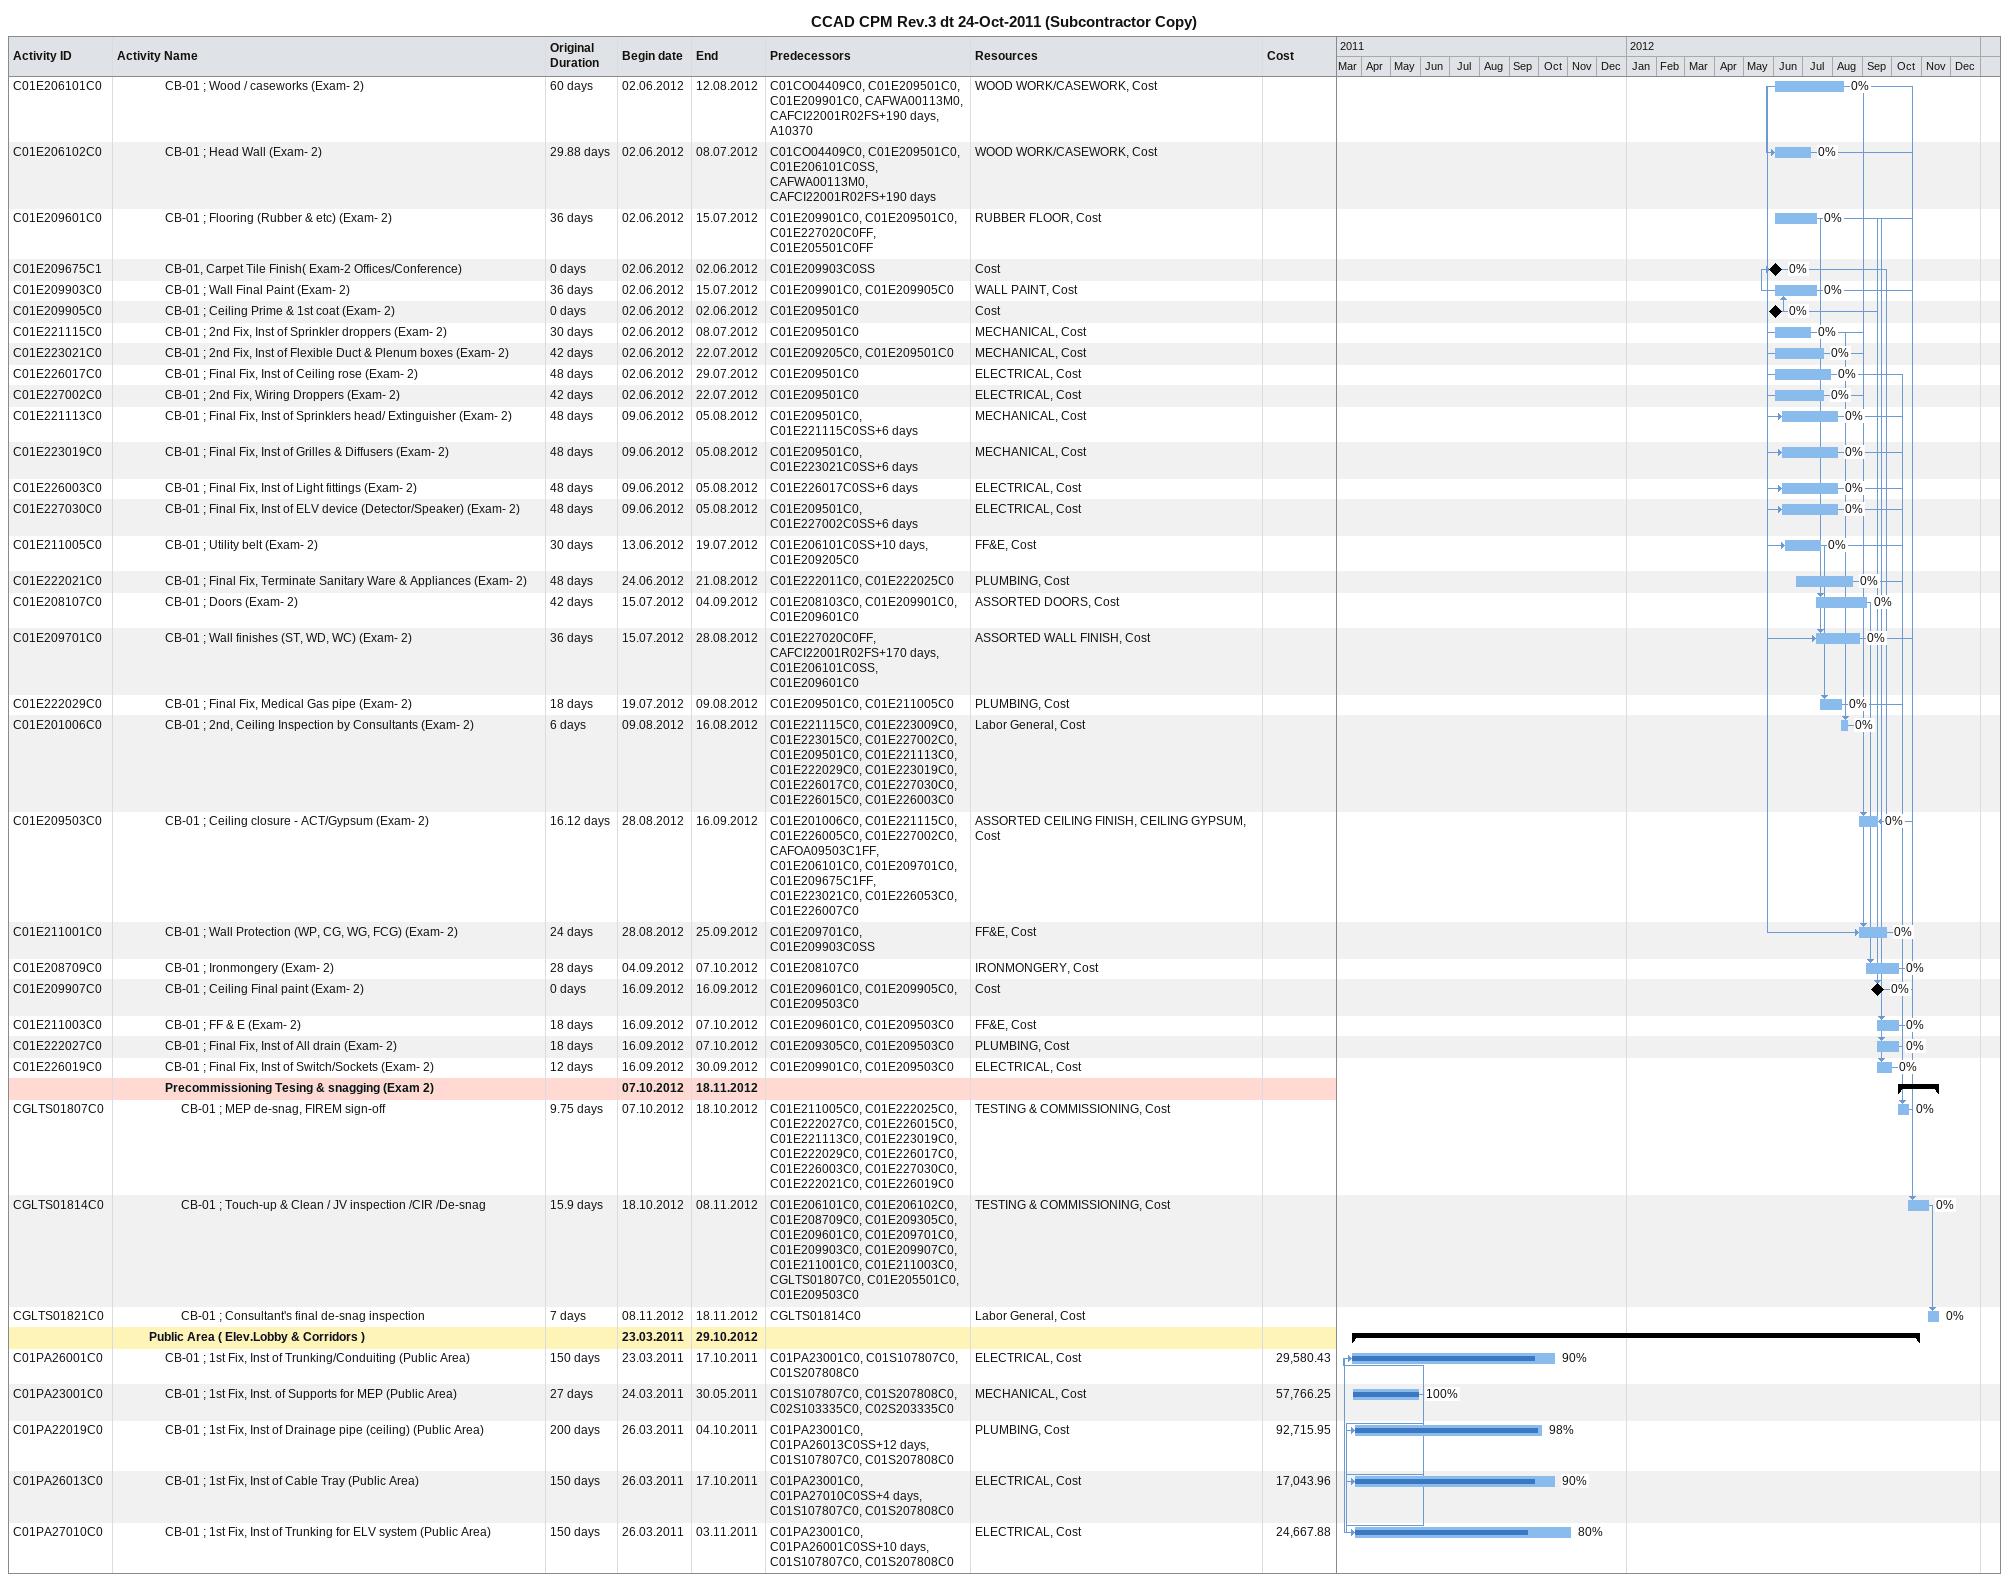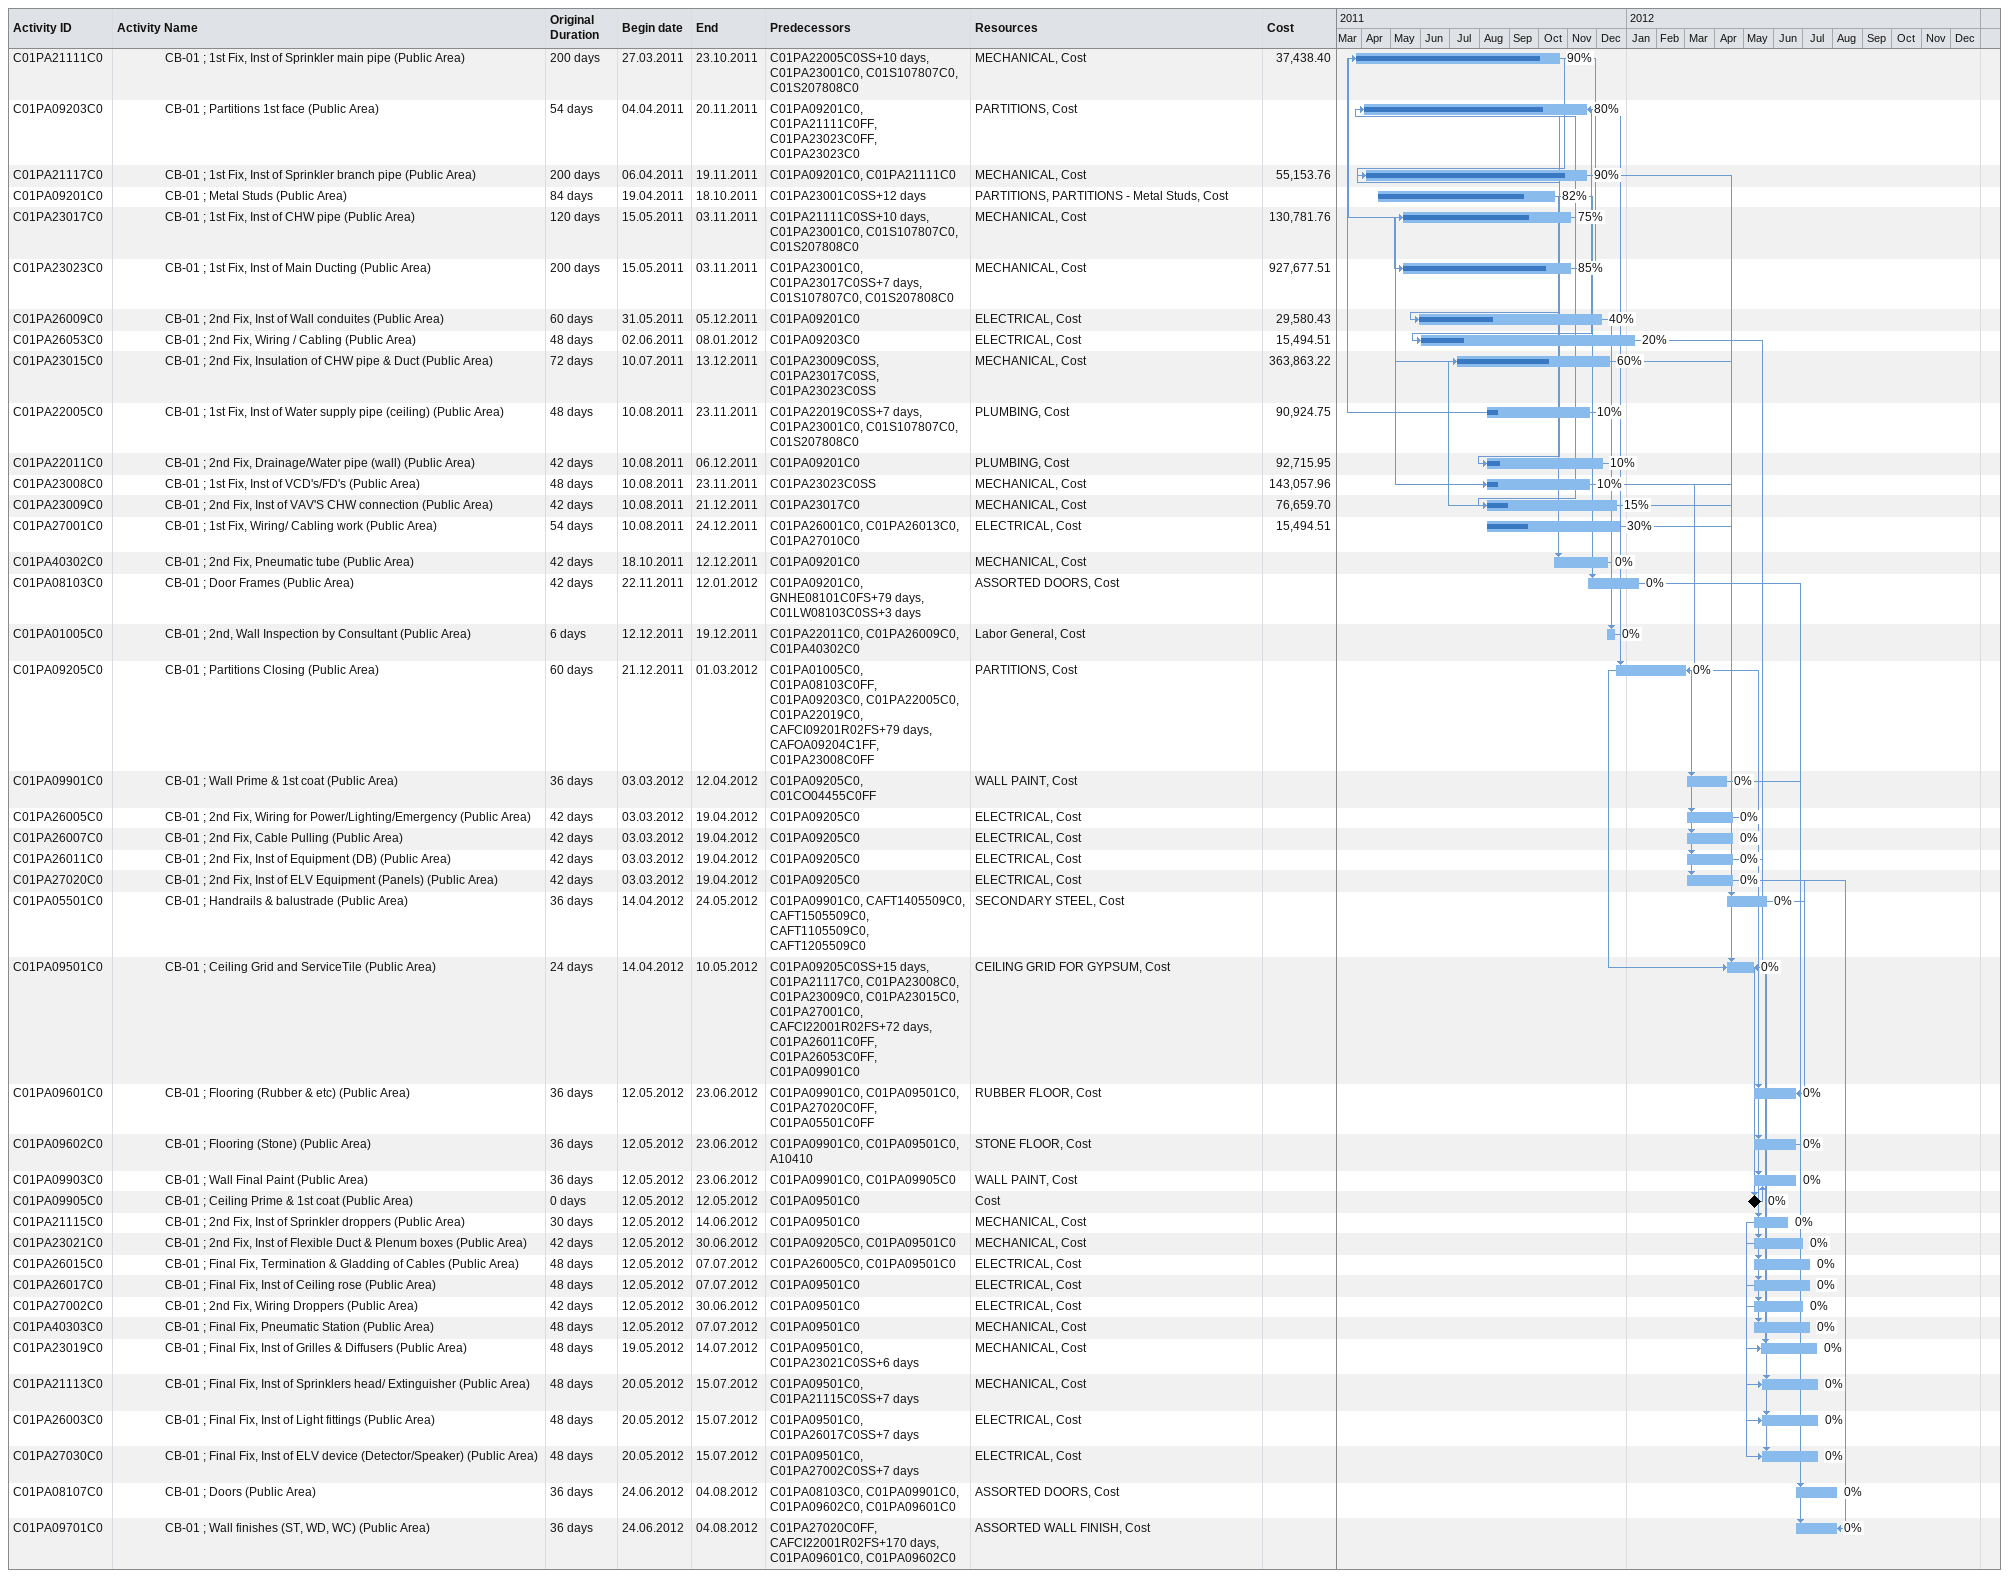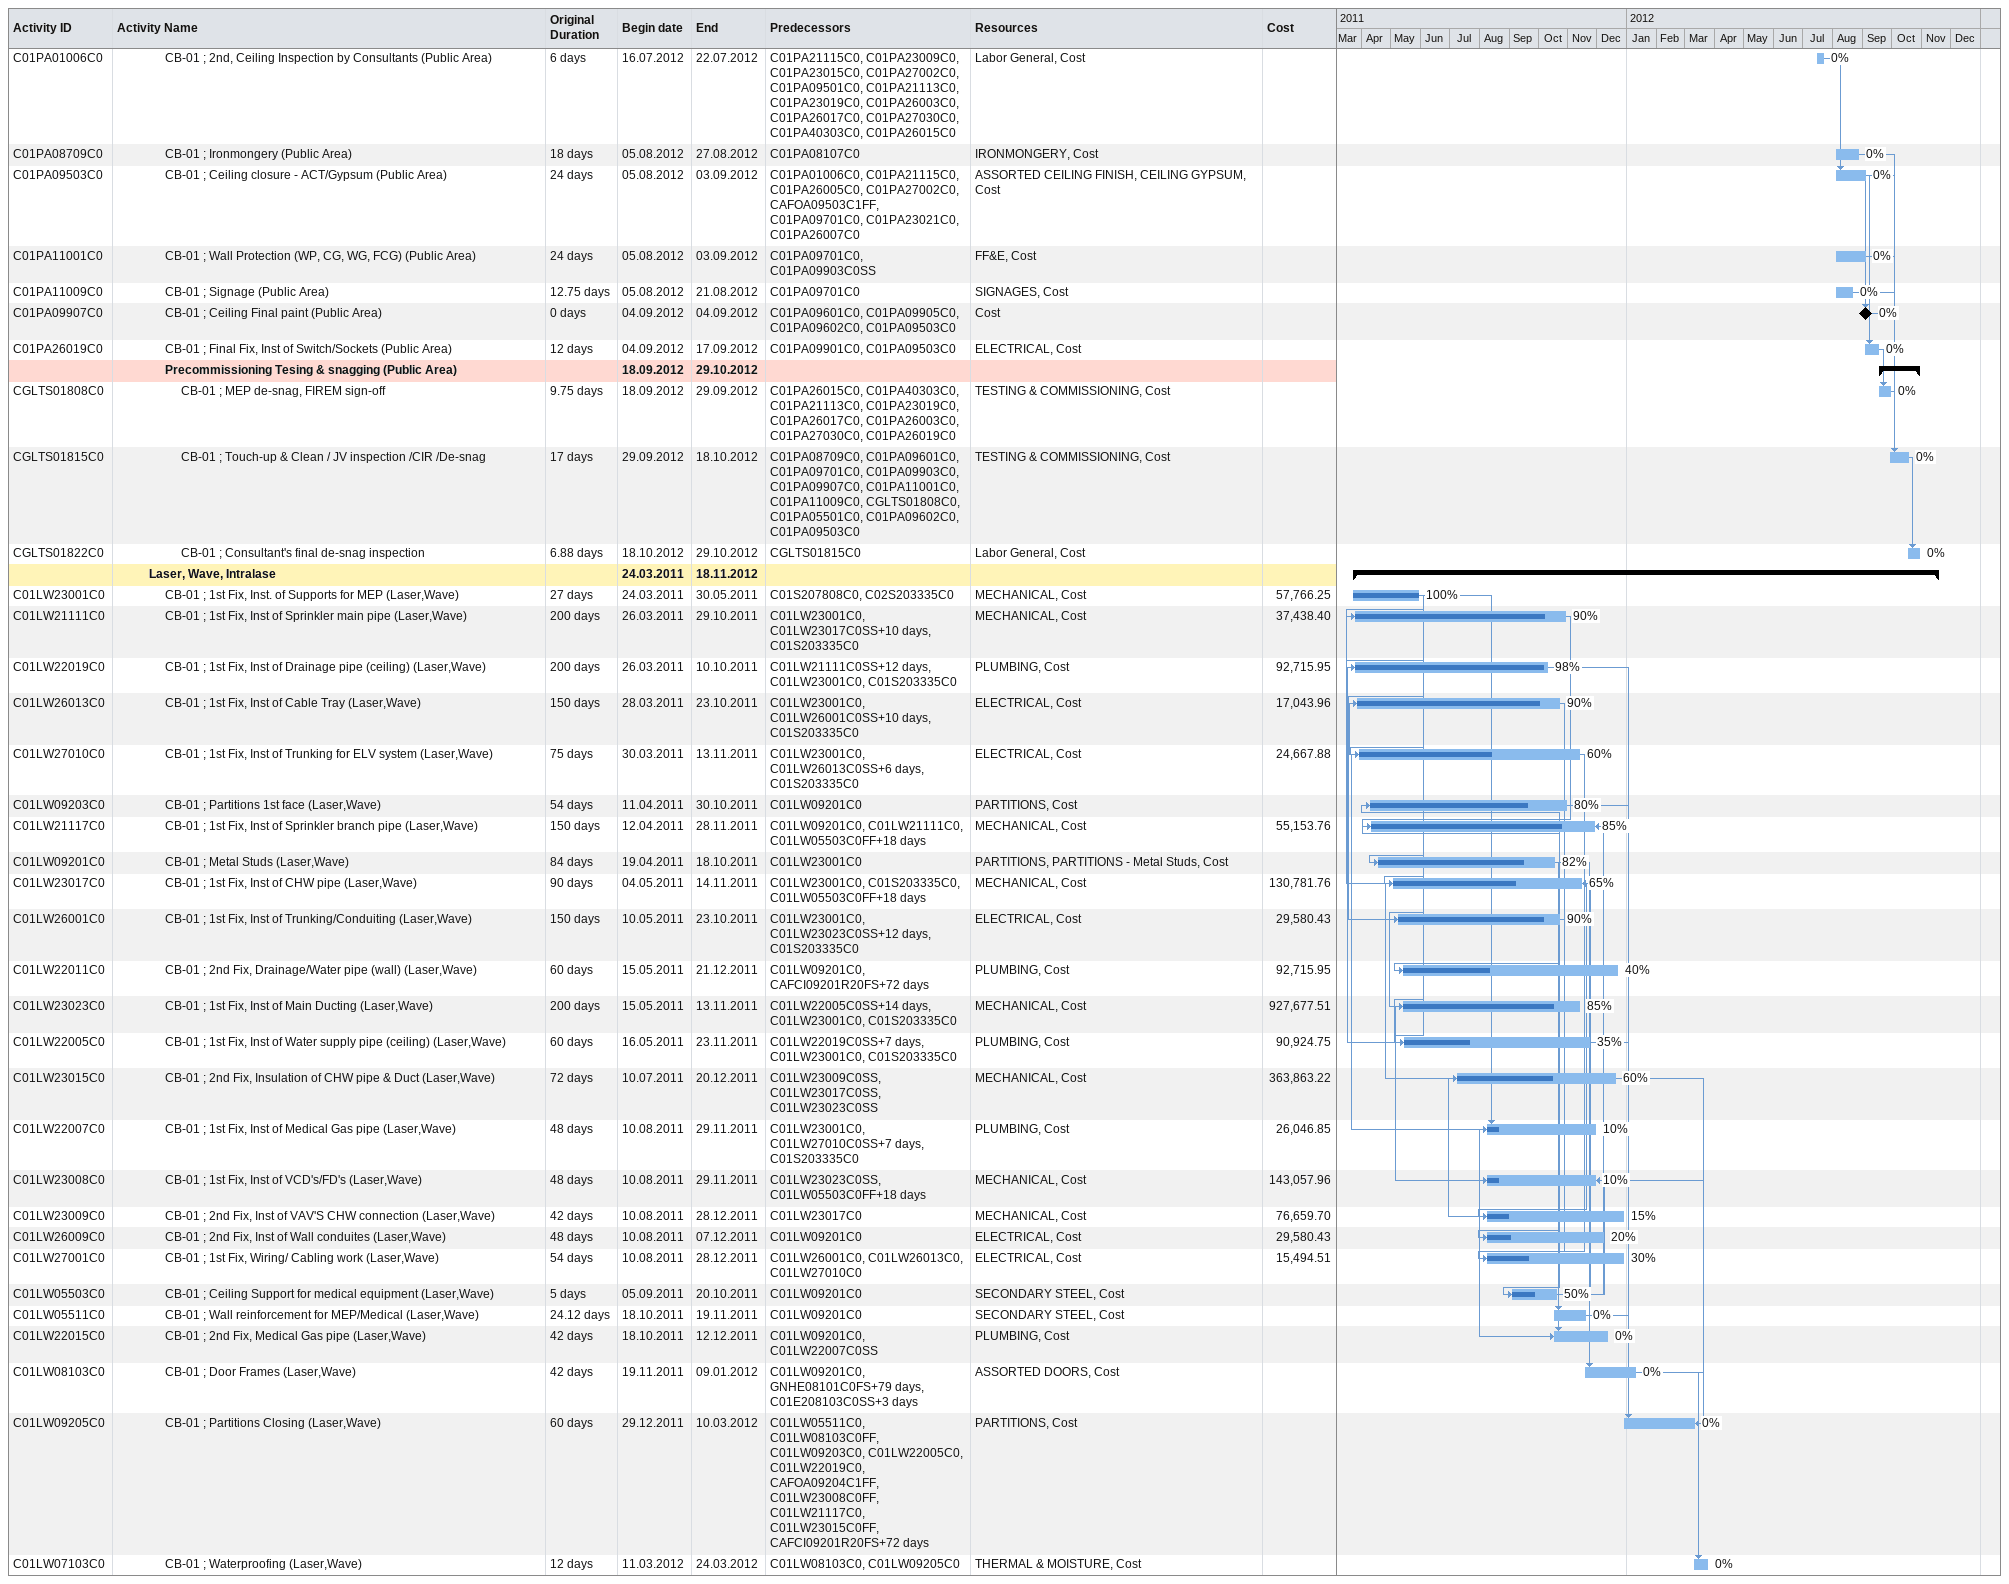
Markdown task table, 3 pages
CCAD CPM Rev.3 dt 24-Oct-2011 (Subcontractor Copy)

| ID | Level | Task | Original duration | Start | Finish | Predecessors | Resources | % complete | Cost |
|---|---|---|---|---|---|---|---|---|---|
| C01E206101C0 | 4 | CB-01 ; Wood / caseworks (Exam- 2) | 60d | 2012-06-02 | 2012-08-12 | C01CO04409C0, C01E209501C0, C01E209901C0, CAFWA00113M0, CAFCI22001R02FS+190d, A10370 | WOOD WORK/CASEWORK, Cost | 0 |  |
| C01E206102C0 | 4 | CB-01 ; Head Wall (Exam- 2) | 29.88d | 2012-06-02 | 2012-07-08 | C01CO04409C0, C01E209501C0, C01E206101C0SS, CAFWA00113M0, CAFCI22001R02FS+190d | WOOD WORK/CASEWORK, Cost | 0 |  |
| C01E209601C0 | 4 | CB-01 ; Flooring (Rubber & etc) (Exam- 2) | 36d | 2012-06-02 | 2012-07-15 | C01E209901C0, C01E209501C0, C01E227020C0FF, C01E205501C0FF | RUBBER FLOOR, Cost | 0 |  |
| C01E209675C1 | 4 | CB-01, Carpet Tile Finish( Exam-2 Offices/Conference) | 0d | 2012-06-02 | 2012-06-02 | C01E209903C0SS | Cost | 0 |  |
| C01E209903C0 | 4 | CB-01 ; Wall Final Paint (Exam- 2) | 36d | 2012-06-02 | 2012-07-15 | C01E209901C0, C01E209905C0 | WALL PAINT, Cost | 0 |  |
| C01E209905C0 | 4 | CB-01 ; Ceiling Prime & 1st coat (Exam- 2) | 0d | 2012-06-02 | 2012-06-02 | C01E209501C0 | Cost | 0 |  |
| C01E221115C0 | 4 | CB-01 ; 2nd Fix, Inst of Sprinkler droppers (Exam- 2) | 30d | 2012-06-02 | 2012-07-08 | C01E209501C0 | MECHANICAL, Cost | 0 |  |
| C01E223021C0 | 4 | CB-01 ; 2nd Fix, Inst of Flexible Duct & Plenum boxes (Exam- 2) | 42d | 2012-06-02 | 2012-07-22 | C01E209205C0, C01E209501C0 | MECHANICAL, Cost | 0 |  |
| C01E226017C0 | 4 | CB-01 ; Final Fix, Inst of Ceiling rose (Exam- 2) | 48d | 2012-06-02 | 2012-07-29 | C01E209501C0 | ELECTRICAL, Cost | 0 |  |
| C01E227002C0 | 4 | CB-01 ; 2nd Fix, Wiring Droppers (Exam- 2) | 42d | 2012-06-02 | 2012-07-22 | C01E209501C0 | ELECTRICAL, Cost | 0 |  |
| C01E221113C0 | 4 | CB-01 ; Final Fix, Inst of Sprinklers head/ Extinguisher (Exam- 2) | 48d | 2012-06-09 | 2012-08-05 | C01E209501C0, C01E221115C0SS+6d | MECHANICAL, Cost | 0 |  |
| C01E223019C0 | 4 | CB-01 ; Final Fix, Inst of Grilles & Diffusers (Exam- 2) | 48d | 2012-06-09 | 2012-08-05 | C01E209501C0, C01E223021C0SS+6d | MECHANICAL, Cost | 0 |  |
| C01E226003C0 | 4 | CB-01 ; Final Fix, Inst of Light fittings (Exam- 2) | 48d | 2012-06-09 | 2012-08-05 | C01E226017C0SS+6d | ELECTRICAL, Cost | 0 |  |
| C01E227030C0 | 4 | CB-01 ; Final Fix, Inst of ELV device (Detector/Speaker) (Exam- 2) | 48d | 2012-06-09 | 2012-08-05 | C01E209501C0, C01E227002C0SS+6d | ELECTRICAL, Cost | 0 |  |
| C01E211005C0 | 4 | CB-01 ; Utility belt (Exam- 2) | 30d | 2012-06-13 | 2012-07-19 | C01E206101C0SS+10d, C01E209205C0 | FF&E, Cost | 0 |  |
| C01E222021C0 | 4 | CB-01 ; Final Fix, Terminate Sanitary Ware & Appliances (Exam- 2) | 48d | 2012-06-24 | 2012-08-21 | C01E222011C0, C01E222025C0 | PLUMBING, Cost | 0 |  |
| C01E208107C0 | 4 | CB-01 ; Doors (Exam- 2) | 42d | 2012-07-15 | 2012-09-04 | C01E208103C0, C01E209901C0, C01E209601C0 | ASSORTED DOORS, Cost | 0 |  |
| C01E209701C0 | 4 | CB-01 ; Wall finishes (ST, WD, WC) (Exam- 2) | 36d | 2012-07-15 | 2012-08-28 | C01E227020C0FF, CAFCI22001R02FS+170d, C01E206101C0SS, C01E209601C0 | ASSORTED WALL FINISH, Cost | 0 |  |
| C01E222029C0 | 4 | CB-01 ; Final Fix, Medical Gas pipe (Exam- 2) | 18d | 2012-07-19 | 2012-08-09 | C01E209501C0, C01E211005C0 | PLUMBING, Cost | 0 |  |
| C01E201006C0 | 4 | CB-01 ; 2nd, Ceiling Inspection by Consultants (Exam- 2) | 6d | 2012-08-09 | 2012-08-16 | C01E221115C0, C01E223009C0, C01E223015C0, C01E227002C0, C01E209501C0, C01E221113C0, C01E222029C0, C01E223019C0, C01E226017C0, C01E227030C0, C01E226015C0, C01E226003C0 | Labor General, Cost | 0 |  |
| C01E209503C0 | 4 | CB-01 ; Ceiling closure - ACT/Gypsum (Exam- 2) | 16.12d | 2012-08-28 | 2012-09-16 | C01E201006C0, C01E221115C0, C01E226005C0, C01E227002C0, CAFOA09503C1FF, C01E206101C0, C01E209701C0, C01E209675C1FF, C01E223021C0, C01E226053C0, C01E226007C0 | ASSORTED CEILING FINISH, CEILING GYPSUM, Cost | 0 |  |
| C01E211001C0 | 4 | CB-01 ; Wall Protection (WP, CG, WG, FCG) (Exam- 2) | 24d | 2012-08-28 | 2012-09-25 | C01E209701C0, C01E209903C0SS | FF&E, Cost | 0 |  |
| C01E208709C0 | 4 | CB-01 ; Ironmongery (Exam- 2) | 28d | 2012-09-04 | 2012-10-07 | C01E208107C0 | IRONMONGERY, Cost | 0 |  |
| C01E209907C0 | 4 | CB-01 ; Ceiling Final paint (Exam- 2) | 0d | 2012-09-16 | 2012-09-16 | C01E209601C0, C01E209905C0, C01E209503C0 | Cost | 0 |  |
| C01E211003C0 | 4 | CB-01 ; FF & E (Exam- 2) | 18d | 2012-09-16 | 2012-10-07 | C01E209601C0, C01E209503C0 | FF&E, Cost | 0 |  |
| C01E222027C0 | 4 | CB-01 ; Final Fix, Inst of All drain (Exam- 2) | 18d | 2012-09-16 | 2012-10-07 | C01E209305C0, C01E209503C0 | PLUMBING, Cost | 0 |  |
| C01E226019C0 | 4 | CB-01 ; Final Fix, Inst of Switch/Sockets (Exam- 2) | 12d | 2012-09-16 | 2012-09-30 | C01E209901C0, C01E209503C0 | ELECTRICAL, Cost | 0 |  |
|  | 4 | **Precommissioning Tesing & snagging (Exam 2)** |  | 2012-10-07 | 2012-11-18 |  |  |  |  |
| CGLTS01807C0 | 5 | CB-01 ; MEP de-snag, FIREM sign-off | 9.75d | 2012-10-07 | 2012-10-18 | C01E211005C0, C01E222025C0, C01E222027C0, C01E226015C0, C01E221113C0, C01E223019C0, C01E222029C0, C01E226017C0, C01E226003C0, C01E227030C0, C01E222021C0, C01E226019C0 | TESTING & COMMISSIONING, Cost | 0 |  |
| CGLTS01814C0 | 5 | CB-01 ; Touch-up & Clean / JV inspection /CIR /De-snag | 15.9d | 2012-10-18 | 2012-11-08 | C01E206101C0, C01E206102C0, C01E208709C0, C01E209305C0, C01E209601C0, C01E209701C0, C01E209903C0, C01E209907C0, C01E211001C0, C01E211003C0, CGLTS01807C0, C01E205501C0, C01E209503C0 | TESTING & COMMISSIONING, Cost | 0 |  |
| CGLTS01821C0 | 5 | CB-01 ; Consultant's final de-snag inspection | 7d | 2012-11-08 | 2012-11-18 | CGLTS01814C0 | Labor General, Cost | 0 |  |
|  | 3 | **Public Area ( Elev.Lobby & Corridors )** |  | 2011-03-23 | 2012-10-29 |  |  |  |  |
| C01PA26001C0 | 4 | CB-01 ; 1st Fix, Inst of Trunking/Conduiting (Public Area) | 150d | 2011-03-23 | 2011-10-17 | C01PA23001C0, C01S107807C0, C01S207808C0 | ELECTRICAL, Cost | 90 | 29580.43 |
| C01PA23001C0 | 4 | CB-01 ; 1st Fix, Inst. of Supports for MEP (Public Area) | 27d | 2011-03-24 | 2011-05-30 | C01S107807C0, C01S207808C0, C02S103335C0, C02S203335C0 | MECHANICAL, Cost | 100 | 57766.25 |
| C01PA22019C0 | 4 | CB-01 ; 1st Fix, Inst of Drainage pipe (ceiling) (Public Area) | 200d | 2011-03-26 | 2011-10-04 | C01PA23001C0, C01PA26013C0SS+12d, C01S107807C0, C01S207808C0 | PLUMBING, Cost | 98 | 92715.95 |
| C01PA26013C0 | 4 | CB-01 ; 1st Fix, Inst of Cable Tray (Public Area) | 150d | 2011-03-26 | 2011-10-17 | C01PA23001C0, C01PA27010C0SS+4d, C01S107807C0, C01S207808C0 | ELECTRICAL, Cost | 90 | 17043.96 |
| C01PA27010C0 | 4 | CB-01 ; 1st Fix, Inst of Trunking for ELV system (Public Area) | 150d | 2011-03-26 | 2011-11-03 | C01PA23001C0, C01PA26001C0SS+10d, C01S107807C0, C01S207808C0 | ELECTRICAL, Cost | 80 | 24667.88 |
| C01PA21111C0 | 4 | CB-01 ; 1st Fix, Inst of Sprinkler main pipe (Public Area) | 200d | 2011-03-27 | 2011-10-23 | C01PA22005C0SS+10d, C01PA23001C0, C01S107807C0, C01S207808C0 | MECHANICAL, Cost | 90 | 37438.40 |
| C01PA09203C0 | 4 | CB-01 ; Partitions 1st face (Public Area) | 54d | 2011-04-04 | 2011-11-20 | C01PA09201C0, C01PA21111C0FF, C01PA23023C0FF, C01PA23023C0 | PARTITIONS, Cost | 80 |  |
| C01PA21117C0 | 4 | CB-01 ; 1st Fix, Inst of Sprinkler branch pipe (Public Area) | 200d | 2011-04-06 | 2011-11-19 | C01PA09201C0, C01PA21111C0 | MECHANICAL, Cost | 90 | 55153.76 |
| C01PA09201C0 | 4 | CB-01 ; Metal Studs (Public Area) | 84d | 2011-04-19 | 2011-10-18 | C01PA23001C0SS+12d | PARTITIONS, PARTITIONS - Metal Studs, Cost | 82 |  |
| C01PA23017C0 | 4 | CB-01 ; 1st Fix, Inst of CHW pipe (Public Area) | 120d | 2011-05-15 | 2011-11-03 | C01PA21111C0SS+10d, C01PA23001C0, C01S107807C0, C01S207808C0 | MECHANICAL, Cost | 75 | 130781.76 |
| C01PA23023C0 | 4 | CB-01 ; 1st Fix, Inst of Main Ducting (Public Area) | 200d | 2011-05-15 | 2011-11-03 | C01PA23001C0, C01PA23017C0SS+7d, C01S107807C0, C01S207808C0 | MECHANICAL, Cost | 85 | 927677.51 |
| C01PA26009C0 | 4 | CB-01 ; 2nd Fix, Inst of Wall conduites (Public Area) | 60d | 2011-05-31 | 2011-12-05 | C01PA09201C0 | ELECTRICAL, Cost | 40 | 29580.43 |
| C01PA26053C0 | 4 | CB-01 ; 2nd Fix, Wiring / Cabling (Public Area) | 48d | 2011-06-02 | 2012-01-08 | C01PA09203C0 | ELECTRICAL, Cost | 20 | 15494.51 |
| C01PA23015C0 | 4 | CB-01 ; 2nd Fix, Insulation of CHW pipe & Duct (Public Area) | 72d | 2011-07-10 | 2011-12-13 | C01PA23009C0SS, C01PA23017C0SS, C01PA23023C0SS | MECHANICAL, Cost | 60 | 363863.22 |
| C01PA22005C0 | 4 | CB-01 ; 1st Fix, Inst of Water supply pipe (ceiling) (Public Area) | 48d | 2011-08-10 | 2011-11-23 | C01PA22019C0SS+7d, C01PA23001C0, C01S107807C0, C01S207808C0 | PLUMBING, Cost | 10 | 90924.75 |
| C01PA22011C0 | 4 | CB-01 ; 2nd Fix, Drainage/Water pipe (wall) (Public Area) | 42d | 2011-08-10 | 2011-12-06 | C01PA09201C0 | PLUMBING, Cost | 10 | 92715.95 |
| C01PA23008C0 | 4 | CB-01 ; 1st Fix, Inst of VCD's/FD's (Public Area) | 48d | 2011-08-10 | 2011-11-23 | C01PA23023C0SS | MECHANICAL, Cost | 10 | 143057.96 |
| C01PA23009C0 | 4 | CB-01 ; 2nd Fix, Inst of VAV'S CHW connection (Public Area) | 42d | 2011-08-10 | 2011-12-21 | C01PA23017C0 | MECHANICAL, Cost | 15 | 76659.70 |
| C01PA27001C0 | 4 | CB-01 ; 1st Fix, Wiring/ Cabling work (Public Area) | 54d | 2011-08-10 | 2011-12-24 | C01PA26001C0, C01PA26013C0, C01PA27010C0 | ELECTRICAL, Cost | 30 | 15494.51 |
| C01PA40302C0 | 4 | CB-01 ; 2nd Fix, Pneumatic tube (Public Area) | 42d | 2011-10-18 | 2011-12-12 | C01PA09201C0 | MECHANICAL, Cost | 0 |  |
| C01PA08103C0 | 4 | CB-01 ; Door Frames (Public Area) | 42d | 2011-11-22 | 2012-01-12 | C01PA09201C0, GNHE08101C0FS+79d, C01LW08103C0SS+3d | ASSORTED DOORS, Cost | 0 |  |
| C01PA01005C0 | 4 | CB-01 ; 2nd, Wall Inspection by Consultant (Public Area) | 6d | 2011-12-12 | 2011-12-19 | C01PA22011C0, C01PA26009C0, C01PA40302C0 | Labor General, Cost | 0 |  |
| C01PA09205C0 | 4 | CB-01 ; Partitions Closing (Public Area) | 60d | 2011-12-21 | 2012-03-01 | C01PA01005C0, C01PA08103C0FF, C01PA09203C0, C01PA22005C0, C01PA22019C0, CAFCI09201R02FS+79d, CAFOA09204C1FF, C01PA23008C0FF | PARTITIONS, Cost | 0 |  |
| C01PA09901C0 | 4 | CB-01 ; Wall Prime & 1st coat (Public Area) | 36d | 2012-03-03 | 2012-04-12 | C01PA09205C0, C01CO04455C0FF | WALL PAINT, Cost | 0 |  |
| C01PA26005C0 | 4 | CB-01 ; 2nd Fix, Wiring for Power/Lighting/Emergency (Public Area) | 42d | 2012-03-03 | 2012-04-19 | C01PA09205C0 | ELECTRICAL, Cost | 0 |  |
| C01PA26007C0 | 4 | CB-01 ; 2nd Fix, Cable Pulling (Public Area) | 42d | 2012-03-03 | 2012-04-19 | C01PA09205C0 | ELECTRICAL, Cost | 0 |  |
| C01PA26011C0 | 4 | CB-01 ; 2nd Fix, Inst of Equipment (DB) (Public Area) | 42d | 2012-03-03 | 2012-04-19 | C01PA09205C0 | ELECTRICAL, Cost | 0 |  |
| C01PA27020C0 | 4 | CB-01 ; 2nd Fix, Inst of ELV Equipment (Panels) (Public Area) | 42d | 2012-03-03 | 2012-04-19 | C01PA09205C0 | ELECTRICAL, Cost | 0 |  |
| C01PA05501C0 | 4 | CB-01 ; Handrails & balustrade (Public Area) | 36d | 2012-04-14 | 2012-05-24 | C01PA09901C0, CAFT1405509C0, CAFT1505509C0, CAFT1105509C0, CAFT1205509C0 | SECONDARY STEEL, Cost | 0 |  |
| C01PA09501C0 | 4 | CB-01 ; Ceiling Grid and ServiceTile (Public Area) | 24d | 2012-04-14 | 2012-05-10 | C01PA09205C0SS+15d, C01PA21117C0, C01PA23008C0, C01PA23009C0, C01PA23015C0, C01PA27001C0, CAFCI22001R02FS+72d, C01PA26011C0FF, C01PA26053C0FF, C01PA09901C0 | CEILING GRID FOR GYPSUM, Cost | 0 |  |
| C01PA09601C0 | 4 | CB-01 ; Flooring (Rubber & etc) (Public Area) | 36d | 2012-05-12 | 2012-06-23 | C01PA09901C0, C01PA09501C0, C01PA27020C0FF, C01PA05501C0FF | RUBBER FLOOR, Cost | 0 |  |
| C01PA09602C0 | 4 | CB-01 ; Flooring (Stone) (Public Area) | 36d | 2012-05-12 | 2012-06-23 | C01PA09901C0, C01PA09501C0, A10410 | STONE FLOOR, Cost | 0 |  |
| C01PA09903C0 | 4 | CB-01 ; Wall Final Paint (Public Area) | 36d | 2012-05-12 | 2012-06-23 | C01PA09901C0, C01PA09905C0 | WALL PAINT, Cost | 0 |  |
| C01PA09905C0 | 4 | CB-01 ; Ceiling Prime & 1st coat (Public Area) | 0d | 2012-05-12 | 2012-05-12 | C01PA09501C0 | Cost | 0 |  |
| C01PA21115C0 | 4 | CB-01 ; 2nd Fix, Inst of Sprinkler droppers (Public Area) | 30d | 2012-05-12 | 2012-06-14 | C01PA09501C0 | MECHANICAL, Cost | 0 |  |
| C01PA23021C0 | 4 | CB-01 ; 2nd Fix, Inst of Flexible Duct & Plenum boxes (Public Area) | 42d | 2012-05-12 | 2012-06-30 | C01PA09205C0, C01PA09501C0 | MECHANICAL, Cost | 0 |  |
| C01PA26015C0 | 4 | CB-01 ; Final Fix, Termination & Gladding of Cables (Public Area) | 48d | 2012-05-12 | 2012-07-07 | C01PA26005C0, C01PA09501C0 | ELECTRICAL, Cost | 0 |  |
| C01PA26017C0 | 4 | CB-01 ; Final Fix, Inst of Ceiling rose (Public Area) | 48d | 2012-05-12 | 2012-07-07 | C01PA09501C0 | ELECTRICAL, Cost | 0 |  |
| C01PA27002C0 | 4 | CB-01 ; 2nd Fix, Wiring Droppers (Public Area) | 42d | 2012-05-12 | 2012-06-30 | C01PA09501C0 | ELECTRICAL, Cost | 0 |  |
| C01PA40303C0 | 4 | CB-01 ; Final Fix, Pneumatic Station (Public Area) | 48d | 2012-05-12 | 2012-07-07 | C01PA09501C0 | MECHANICAL, Cost | 0 |  |
| C01PA23019C0 | 4 | CB-01 ; Final Fix, Inst of Grilles & Diffusers (Public Area) | 48d | 2012-05-19 | 2012-07-14 | C01PA09501C0, C01PA23021C0SS+6d | MECHANICAL, Cost | 0 |  |
| C01PA21113C0 | 4 | CB-01 ; Final Fix, Inst of Sprinklers head/ Extinguisher (Public Area) | 48d | 2012-05-20 | 2012-07-15 | C01PA09501C0, C01PA21115C0SS+7d | MECHANICAL, Cost | 0 |  |
| C01PA26003C0 | 4 | CB-01 ; Final Fix, Inst of Light fittings (Public Area) | 48d | 2012-05-20 | 2012-07-15 | C01PA09501C0, C01PA26017C0SS+7d | ELECTRICAL, Cost | 0 |  |
| C01PA27030C0 | 4 | CB-01 ; Final Fix, Inst of ELV device (Detector/Speaker) (Public Area) | 48d | 2012-05-20 | 2012-07-15 | C01PA09501C0, C01PA27002C0SS+7d | ELECTRICAL, Cost | 0 |  |
| C01PA08107C0 | 4 | CB-01 ; Doors (Public Area) | 36d | 2012-06-24 | 2012-08-04 | C01PA08103C0, C01PA09901C0, C01PA09602C0, C01PA09601C0 | ASSORTED DOORS, Cost | 0 |  |
| C01PA09701C0 | 4 | CB-01 ; Wall finishes (ST, WD, WC) (Public Area) | 36d | 2012-06-24 | 2012-08-04 | C01PA27020C0FF, CAFCI22001R02FS+170d, C01PA09601C0, C01PA09602C0 | ASSORTED WALL FINISH, Cost | 0 |  |
| C01PA01006C0 | 4 | CB-01 ; 2nd, Ceiling Inspection by Consultants (Public Area) | 6d | 2012-07-16 | 2012-07-22 | C01PA21115C0, C01PA23009C0, C01PA23015C0, C01PA27002C0, C01PA09501C0, C01PA21113C0, C01PA23019C0, C01PA26003C0, C01PA26017C0, C01PA27030C0, C01PA40303C0, C01PA26015C0 | Labor General, Cost | 0 |  |
| C01PA08709C0 | 4 | CB-01 ; Ironmongery (Public Area) | 18d | 2012-08-05 | 2012-08-27 | C01PA08107C0 | IRONMONGERY, Cost | 0 |  |
| C01PA09503C0 | 4 | CB-01 ; Ceiling closure - ACT/Gypsum (Public Area) | 24d | 2012-08-05 | 2012-09-03 | C01PA01006C0, C01PA21115C0, C01PA26005C0, C01PA27002C0, CAFOA09503C1FF, C01PA09701C0, C01PA23021C0, C01PA26007C0 | ASSORTED CEILING FINISH, CEILING GYPSUM, Cost | 0 |  |
| C01PA11001C0 | 4 | CB-01 ; Wall Protection (WP, CG, WG, FCG) (Public Area) | 24d | 2012-08-05 | 2012-09-03 | C01PA09701C0, C01PA09903C0SS | FF&E, Cost | 0 |  |
| C01PA11009C0 | 4 | CB-01 ; Signage (Public Area) | 12.75d | 2012-08-05 | 2012-08-21 | C01PA09701C0 | SIGNAGES, Cost | 0 |  |
| C01PA09907C0 | 4 | CB-01 ; Ceiling Final paint (Public Area) | 0d | 2012-09-04 | 2012-09-04 | C01PA09601C0, C01PA09905C0, C01PA09602C0, C01PA09503C0 | Cost | 0 |  |
| C01PA26019C0 | 4 | CB-01 ; Final Fix, Inst of Switch/Sockets (Public Area) | 12d | 2012-09-04 | 2012-09-17 | C01PA09901C0, C01PA09503C0 | ELECTRICAL, Cost | 0 |  |
|  | 4 | **Precommissioning Tesing & snagging (Public Area)** |  | 2012-09-18 | 2012-10-29 |  |  |  |  |
| CGLTS01808C0 | 5 | CB-01 ; MEP de-snag, FIREM sign-off | 9.75d | 2012-09-18 | 2012-09-29 | C01PA26015C0, C01PA40303C0, C01PA21113C0, C01PA23019C0, C01PA26017C0, C01PA26003C0, C01PA27030C0, C01PA26019C0 | TESTING & COMMISSIONING, Cost | 0 |  |
| CGLTS01815C0 | 5 | CB-01 ; Touch-up & Clean / JV inspection /CIR /De-snag | 17d | 2012-09-29 | 2012-10-18 | C01PA08709C0, C01PA09601C0, C01PA09701C0, C01PA09903C0, C01PA09907C0, C01PA11001C0, C01PA11009C0, CGLTS01808C0, C01PA05501C0, C01PA09602C0, C01PA09503C0 | TESTING & COMMISSIONING, Cost | 0 |  |
| CGLTS01822C0 | 5 | CB-01 ; Consultant's final de-snag inspection | 6.88d | 2012-10-18 | 2012-10-29 | CGLTS01815C0 | Labor General, Cost | 0 |  |
|  | 3 | **Laser, Wave, Intralase** |  | 2011-03-24 | 2012-11-18 |  |  |  |  |
| C01LW23001C0 | 4 | CB-01 ; 1st Fix, Inst. of Supports for MEP (Laser,Wave) | 27d | 2011-03-24 | 2011-05-30 | C01S207808C0, C02S203335C0 | MECHANICAL, Cost | 100 | 57766.25 |
| C01LW21111C0 | 4 | CB-01 ; 1st Fix, Inst of Sprinkler main pipe (Laser,Wave) | 200d | 2011-03-26 | 2011-10-29 | C01LW23001C0, C01LW23017C0SS+10d, C01S203335C0 | MECHANICAL, Cost | 90 | 37438.40 |
| C01LW22019C0 | 4 | CB-01 ; 1st Fix, Inst of Drainage pipe (ceiling) (Laser,Wave) | 200d | 2011-03-26 | 2011-10-10 | C01LW21111C0SS+12d, C01LW23001C0, C01S203335C0 | PLUMBING, Cost | 98 | 92715.95 |
| C01LW26013C0 | 4 | CB-01 ; 1st Fix, Inst of Cable Tray (Laser,Wave) | 150d | 2011-03-28 | 2011-10-23 | C01LW23001C0, C01LW26001C0SS+10d, C01S203335C0 | ELECTRICAL, Cost | 90 | 17043.96 |
| C01LW27010C0 | 4 | CB-01 ; 1st Fix, Inst of Trunking for ELV system (Laser,Wave) | 75d | 2011-03-30 | 2011-11-13 | C01LW23001C0, C01LW26013C0SS+6d, C01S203335C0 | ELECTRICAL, Cost | 60 | 24667.88 |
| C01LW09203C0 | 4 | CB-01 ; Partitions 1st face (Laser,Wave) | 54d | 2011-04-11 | 2011-10-30 | C01LW09201C0 | PARTITIONS, Cost | 80 |  |
| C01LW21117C0 | 4 | CB-01 ; 1st Fix, Inst of Sprinkler branch pipe (Laser,Wave) | 150d | 2011-04-12 | 2011-11-28 | C01LW09201C0, C01LW21111C0, C01LW05503C0FF+18d | MECHANICAL, Cost | 85 | 55153.76 |
| C01LW09201C0 | 4 | CB-01 ; Metal Studs (Laser,Wave) | 84d | 2011-04-19 | 2011-10-18 | C01LW23001C0 | PARTITIONS, PARTITIONS - Metal Studs, Cost | 82 |  |
| C01LW23017C0 | 4 | CB-01 ; 1st Fix, Inst of CHW pipe (Laser,Wave) | 90d | 2011-05-04 | 2011-11-14 | C01LW23001C0, C01S203335C0, C01LW05503C0FF+18d | MECHANICAL, Cost | 65 | 130781.76 |
| C01LW26001C0 | 4 | CB-01 ; 1st Fix, Inst of Trunking/Conduiting (Laser,Wave) | 150d | 2011-05-10 | 2011-10-23 | C01LW23001C0, C01LW23023C0SS+12d, C01S203335C0 | ELECTRICAL, Cost | 90 | 29580.43 |
| C01LW22011C0 | 4 | CB-01 ; 2nd Fix, Drainage/Water pipe (wall) (Laser,Wave) | 60d | 2011-05-15 | 2011-12-21 | C01LW09201C0, CAFCI09201R20FS+72d | PLUMBING, Cost | 40 | 92715.95 |
| C01LW23023C0 | 4 | CB-01 ; 1st Fix, Inst of Main Ducting (Laser,Wave) | 200d | 2011-05-15 | 2011-11-13 | C01LW22005C0SS+14d, C01LW23001C0, C01S203335C0 | MECHANICAL, Cost | 85 | 927677.51 |
| C01LW22005C0 | 4 | CB-01 ; 1st Fix, Inst of Water supply pipe (ceiling) (Laser,Wave) | 60d | 2011-05-16 | 2011-11-23 | C01LW22019C0SS+7d, C01LW23001C0, C01S203335C0 | PLUMBING, Cost | 35 | 90924.75 |
| C01LW23015C0 | 4 | CB-01 ; 2nd Fix, Insulation of CHW pipe & Duct (Laser,Wave) | 72d | 2011-07-10 | 2011-12-20 | C01LW23009C0SS, C01LW23017C0SS, C01LW23023C0SS | MECHANICAL, Cost | 60 | 363863.22 |
| C01LW22007C0 | 4 | CB-01 ; 1st Fix, Inst of Medical Gas pipe (Laser,Wave) | 48d | 2011-08-10 | 2011-11-29 | C01LW23001C0, C01LW27010C0SS+7d, C01S203335C0 | PLUMBING, Cost | 10 | 26046.85 |
| C01LW23008C0 | 4 | CB-01 ; 1st Fix, Inst of VCD's/FD's (Laser,Wave) | 48d | 2011-08-10 | 2011-11-29 | C01LW23023C0SS, C01LW05503C0FF+18d | MECHANICAL, Cost | 10 | 143057.96 |
| C01LW23009C0 | 4 | CB-01 ; 2nd Fix, Inst of VAV'S CHW connection (Laser,Wave) | 42d | 2011-08-10 | 2011-12-28 | C01LW23017C0 | MECHANICAL, Cost | 15 | 76659.70 |
| C01LW26009C0 | 4 | CB-01 ; 2nd Fix, Inst of Wall conduites (Laser,Wave) | 48d | 2011-08-10 | 2011-12-07 | C01LW09201C0 | ELECTRICAL, Cost | 20 | 29580.43 |
| C01LW27001C0 | 4 | CB-01 ; 1st Fix, Wiring/ Cabling work (Laser,Wave) | 54d | 2011-08-10 | 2011-12-28 | C01LW26001C0, C01LW26013C0, C01LW27010C0 | ELECTRICAL, Cost | 30 | 15494.51 |
| C01LW05503C0 | 4 | CB-01 ; Ceiling Support for medical equipment (Laser,Wave) | 5d | 2011-09-05 | 2011-10-20 | C01LW09201C0 | SECONDARY STEEL, Cost | 50 |  |
| C01LW05511C0 | 4 | CB-01 ; Wall reinforcement for MEP/Medical (Laser,Wave) | 24.12d | 2011-10-18 | 2011-11-19 | C01LW09201C0 | SECONDARY STEEL, Cost | 0 |  |
| C01LW22015C0 | 4 | CB-01 ; 2nd Fix, Medical Gas pipe (Laser,Wave) | 42d | 2011-10-18 | 2011-12-12 | C01LW09201C0, C01LW22007C0SS | PLUMBING, Cost | 0 |  |
| C01LW08103C0 | 4 | CB-01 ; Door Frames (Laser,Wave) | 42d | 2011-11-19 | 2012-01-09 | C01LW09201C0, GNHE08101C0FS+79d, C01E208103C0SS+3d | ASSORTED DOORS, Cost | 0 |  |
| C01LW09205C0 | 4 | CB-01 ; Partitions Closing (Laser,Wave) | 60d | 2011-12-29 | 2012-03-10 | C01LW05511C0, C01LW08103C0FF, C01LW09203C0, C01LW22005C0, C01LW22019C0, CAFOA09204C1FF, C01LW23008C0FF, C01LW21117C0, C01LW23015C0FF, CAFCI09201R20FS+72d | PARTITIONS, Cost | 0 |  |
| C01LW07103C0 | 4 | CB-01 ; Waterproofing (Laser,Wave) | 12d | 2012-03-11 | 2012-03-24 | C01LW08103C0, C01LW09205C0 | THERMAL & MOISTURE, Cost | 0 |  |
